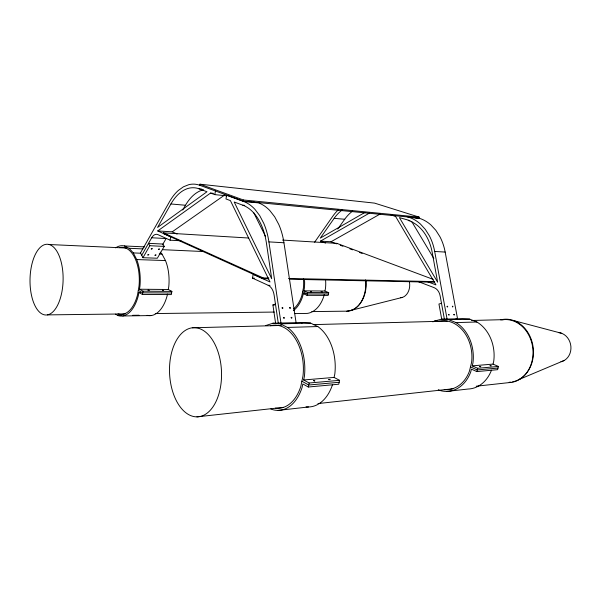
<?xml version="1.0" encoding="UTF-8"?>
<svg xmlns="http://www.w3.org/2000/svg" width="601" height="601" viewBox="0 0 601 601"><rect width="100%" height="100%" fill="white"/><g stroke="black" fill="none" stroke-linecap="round" stroke-linejoin="round"><path stroke-width="0.9" d="M140.747 292.507L138.891 292.499L138.395 295.376A35.211 18.593 -88.9 0 1 117.864 315.525L115.58 314.128M138.891 292.499L142.429 294.467L171.315 294.595L171.886 291.395L143 291.185L139.447 289.224L139.943 286.331A35.211 18.593 -88.9 0 0 136.72 259.557L133.309 252.923L129.102 248.288L124.407 245.952A35.211 18.593 -88.9 0 0 115.617 247.867M142.429 294.467L143 291.185M248.761 238.026L163.464 232.872L163.352 233.541L263.05 278.684L268.67 278.796M181.014 240.783L170.098 240.19L170.692 236.802L157.732 230.934L210.545 193.064L213.317 193.342M167.469 294.077L167.213 295.482A34.325 18.909 -89 0 1 147.17 315.352M171.886 291.395L168.28 289.487L168.776 286.669A34.325 18.909 -89 0 0 165.485 260.571L162.015 254.103L160.182 252.165M199.75 185.273L199.945 184.199L374.603 203.123L419.115 217.111L418.897 218.043L243.187 201.117L199.75 185.273A54.015 31.432 -87.2 0 0 188.819 184.672L183.455 186.791L178.369 190.419A54.015 31.432 -87.2 0 0 169.58 201.605L140.484 252.946L142.955 257.701L157.327 258.235L164.216 246.41L162.939 244.059L148.537 243.33L149.799 245.711L142.955 257.701M226.825 195.836L214.79 194.634L215.459 190.998M243.187 201.117L243.397 199.983L199.945 184.199M269.984 285.347L268.211 285.325L252.473 278.113L253.201 274.356L270.022 281.974L230.393 200.599L225.968 198.961L226.652 195.28L243.548 201.448L258.49 202.883A56.344 35.421 -87.8 0 1 269.864 210.605L274.71 216.848L278.774 224.451A56.344 35.421 -87.8 0 1 283.95 242.759L296.068 322.579M263.05 278.684L263.2 277.925L163.464 232.872M305.098 293.641L303.265 293.626L302.754 296.09A30.185 19.856 -89 0 1 293.348 310.679M303.265 293.626L307.021 295.316L328.131 295.407L328.709 292.664L307.607 292.514L303.836 290.839L304.346 288.367A30.185 19.856 -89 0 0 304.549 280.306M307.021 295.316L307.607 292.514M270.796 408.988A43.685 28.255 86.7 0 0 302.078 387.472L302.821 383.956L308.305 387.014L338.739 384.219L339.588 380.335L309.154 383.01L303.655 379.975L304.399 376.451A43.685 28.255 86.7 0 0 287.496 327.432L280.299 323.841L272.914 323.225L265.83 325.532M324.187 294.558L323.849 296.165A29.532 19.916 -89.1 0 1 307.224 313.414L294.407 313.602M328.709 292.664L324.938 291.027L325.449 288.608A29.532 19.916 -89.1 0 0 325.644 280.72M336.748 243.923L336.868 243.36L282.5 240.069M308.305 387.014L309.154 383.01M224.263 195.062L223.85 195.032M303.655 379.975L334.073 377.42L334.817 374.002A42.348 28.397 86.5 0 0 317.809 326.553L310.582 323.09L303.159 322.497L272.914 323.225M438.249 389.711L439.647 390.387A36.24 28.232 84.5 0 0 470.696 372.057L471.409 369.149L476.841 371.583L497.605 369.675L498.417 366.452L477.66 368.278L472.228 365.851L472.942 362.936A36.24 28.232 84.5 0 0 455.994 322.602L448.812 319.664L441.427 319.184L434.328 321.129A36.24 28.232 84.5 0 0 432.848 321.873M476.841 371.583L477.66 368.278M472.228 365.851L493.015 364.108L493.729 361.269A35.316 28.089 84.1 0 0 476.863 322.001L469.719 319.146L462.364 318.673L441.427 319.184M141.716 255.32L151.7 237.763A11.532 6.393 -87.7 0 1 157.935 234.623L170.098 240.19M170.917 203.972L157.582 227.418L206.984 191.749L199.111 188.834A50.409 29.329 -87.2 0 0 170.917 203.972L185.469 205.249A49.718 29.502 -87.2 0 1 203.574 189.743M162.473 244.862L166.131 238.559L151.7 237.763M182.696 210.027L185.469 205.249M314.623 242.218L332.744 216.292A45.751 32.582 -86.7 0 1 338.19 209.959M342.112 210.042A42.694 30.403 -86.7 0 0 334.156 218.336L320.288 238.116L365.025 212.363M337.77 229.026L344.711 219.26A42.198 30.403 -86.6 0 1 352.659 211.064M157.732 230.934L172.202 231.828L224.571 195.092M325.554 243.052L320.453 241.121L369.57 213.024M320.453 241.121L331.001 241.767L380.027 214.091M519.121 379.471L564.099 360.532M275.671 323.706L272.907 304.947L275.453 304.061M301.371 323.06L303.159 322.497M441.495 303.287L438.948 304.023L441.765 319.469M445.349 319.439L447.061 318.973L434.688 251.458A47.997 35.902 -87.5 0 0 429.43 235.9L425.328 229.409L420.43 224.045A47.997 35.902 -87.5 0 0 408.943 217.307L407.223 216.758M454.965 319.416L457.534 318.718L445.168 252.067A47.411 35.865 -87.4 0 0 439.917 236.704L435.823 230.281L430.932 224.984A47.411 35.865 -87.4 0 0 419.46 218.321L416.02 217.231M351.187 310.319L402.347 297.412M278.165 410.385L308.508 406.967M447.024 391.401L467.969 389.042A35.316 28.089 84.1 0 0 491.498 370.148M196.918 416.854A44.624 25.986 87.4 0 0 217.337 349.865A44.624 25.986 87.4 0 0 172.307 350.075A44.624 25.986 87.4 0 0 196.918 416.854L283.499 407.358M317.952 403.579L452.944 388.772M476.217 386.218L508.799 382.642A31.628 26.143 83 0 0 532.817 348.362A31.628 26.143 83 0 0 501.85 319.875M416.598 217.93L415.682 217.75L416.621 217.945M339.159 382.281L308.726 385.008L301.89 381.222M498.011 368.067L477.247 369.931L470.478 366.903M287.496 327.432L317.809 326.553M455.994 322.602L476.863 322.001M434.328 321.129L437.062 321.062M192.305 327.793L281.366 325.457M313.234 324.623L447.287 321.114M471.657 320.483L503.533 319.649M280.299 323.841L310.582 323.09M448.812 319.664L469.719 319.146M122.702 315.968L151.294 315.555M117.864 315.525L121.537 315.472M132.573 315.315L139.011 315.224M47.404 314.894L125.218 313.925M155.223 313.549L274.289 312.069M311.791 311.596L348.355 311.145M272.907 304.947L274.68 304.94M171.601 292.995L142.715 292.83L138.298 290.381M328.424 294.039L307.314 293.919L302.619 291.816M303.836 290.839L324.938 291.027M139.447 289.224L168.28 289.487M263.2 277.925L268.82 278.045M288.503 278.466L434.711 281.599M252.473 278.113L254.343 278.15M420.031 281.636L418.281 281.599L434.162 287.669A11.141 8.624 89.7 0 1 440.127 295.82L444.485 319.672M289.291 279.225L434.561 282.23M136.72 259.557L165.485 260.571M133.309 252.923L140.717 253.224M159.235 253.99L162.015 254.103M49.124 244.524A35.384 16.55 -88.9 0 1 59.454 300.943A35.384 16.55 -88.9 0 1 31.117 293.438A35.384 16.55 -88.9 0 1 49.124 244.524L126.834 248.055M129.102 248.288L142.955 248.912M162.413 249.67L204.55 251.586M124.407 245.952L144.668 246.898M149.799 245.711L164.216 246.41M243.548 201.448A57.178 35.264 -87.8 0 1 254.869 209.268L259.7 215.594L263.749 223.309A57.178 35.264 -87.8 0 1 268.902 241.887L283.95 242.759M434.688 251.458L445.168 252.067M334.156 218.336L344.711 219.26M408.229 220.454A44.79 33.506 -87.5 0 1 432.179 252.33L437.633 282.177L399.425 217.622L409.987 220.612M242.834 205.204A53.354 32.905 -87.8 0 1 266.401 242.954L271.697 278.714L234.187 202.004L242.834 205.204L244.705 205.377M243.397 199.983L419.115 217.111M408.943 217.307L419.46 218.321M199.111 188.834L201.868 189.12M514.193 320.739L561.687 333.307M391.033 214.925L395.556 216.375L435.965 284.882L427.484 281.674M210.545 193.064L214.79 194.634M336.868 243.36L433.261 279.405M331.001 241.767L336.109 243.683M340.249 245.238L342.923 246.237M349.887 248.844L352.517 249.828M359.526 252.458L362.155 253.442M493.015 364.108L498.417 366.452M172.202 231.828L177.092 234.007M334.073 377.42L339.588 380.335M411.865 221.807L433.809 258.475M253.697 212.656L265.417 236.178M268.902 241.887L280.952 322.94L278.368 323.774L274.124 295.091A13.357 8.587 -89.8 0 0 268.211 285.325M444.244 389.606A34.527 26.902 84.5 0 0 469.411 371.238L471.552 362.561A34.527 26.902 84.5 0 0 438.106 321.512M119.622 247.65A33.543 17.714 -88.9 0 1 139.026 286.068L137.561 294.678A33.543 17.714 -88.9 0 1 118.014 313.895M275.393 408.154A41.627 26.925 86.7 0 0 300.785 386.458L302.994 375.971A41.627 26.925 86.7 0 0 270.45 325.757M332.496 384.685A42.348 28.397 86.5 0 1 306.029 406.847M303.43 278.781A28.758 18.916 -89 0 1 303.377 288.142L301.86 295.489A28.758 18.916 -89 0 1 293.566 308.884M409.469 282.215A12.546 9.398 -89.1 0 1 400.717 297.72M366.024 280.509A26.647 18.834 -89 0 1 347.911 310.92M365.528 279.908A26.654 18.834 -89.1 0 1 346.717 311.243M558.367 332.563A14.74 12.771 81 0 1 570.89 346.401A14.74 12.771 81 0 1 560.943 361.697M510.903 382.131A31.613 26.143 83 0 1 509.182 382.259M500.618 319.875A31.613 26.143 83 0 1 532.764 344.944A31.613 26.143 83 0 1 512.6 381.868M247.199 201.658L246.072 201.433L247.199 201.658M282.102 307.87C282.77 310.116 283.432 306.487 282.102 307.87M480.747 366.715L479.726 366.467L480.747 366.715M283.574 317.711C284.205 319.972 284.934 316.344 283.574 317.711M147.808 254.944L148.763 254.704L147.808 254.944M151.234 248.972L152.188 248.731L151.234 248.972M155.005 255.23L155.944 254.997L155.005 255.23M453.868 314.466C454.161 316.336 454.934 313.669 453.868 314.466M158.446 249.295L159.385 249.062L158.446 249.295M452.365 306.33C452.651 308.2 453.432 305.548 452.365 306.33M447.129 306.345C447.324 308.223 448.286 305.691 447.129 306.345M448.639 314.526C448.804 316.411 449.811 313.895 448.639 314.526M291.162 317.478C291.485 319.77 292.71 316.464 291.162 317.478M289.682 307.712C290.005 309.988 291.237 306.713 289.682 307.712M163.51 290.456L162.495 290.306L163.51 290.456M149.086 290.336L148.064 290.185L149.086 290.336M330.009 379.644L328.792 379.381L330.009 379.644M314.811 380.951L313.602 380.643L314.811 380.951M411.369 217.442L410.423 217.239L411.369 217.442M322.053 291.891L321.212 291.71L322.053 291.891M311.506 291.808L310.664 291.65L311.506 291.808M491.122 365.851L490.115 365.611L491.122 365.851M254.666 202.394L253.547 202.176L254.666 202.394"/></g></svg>
